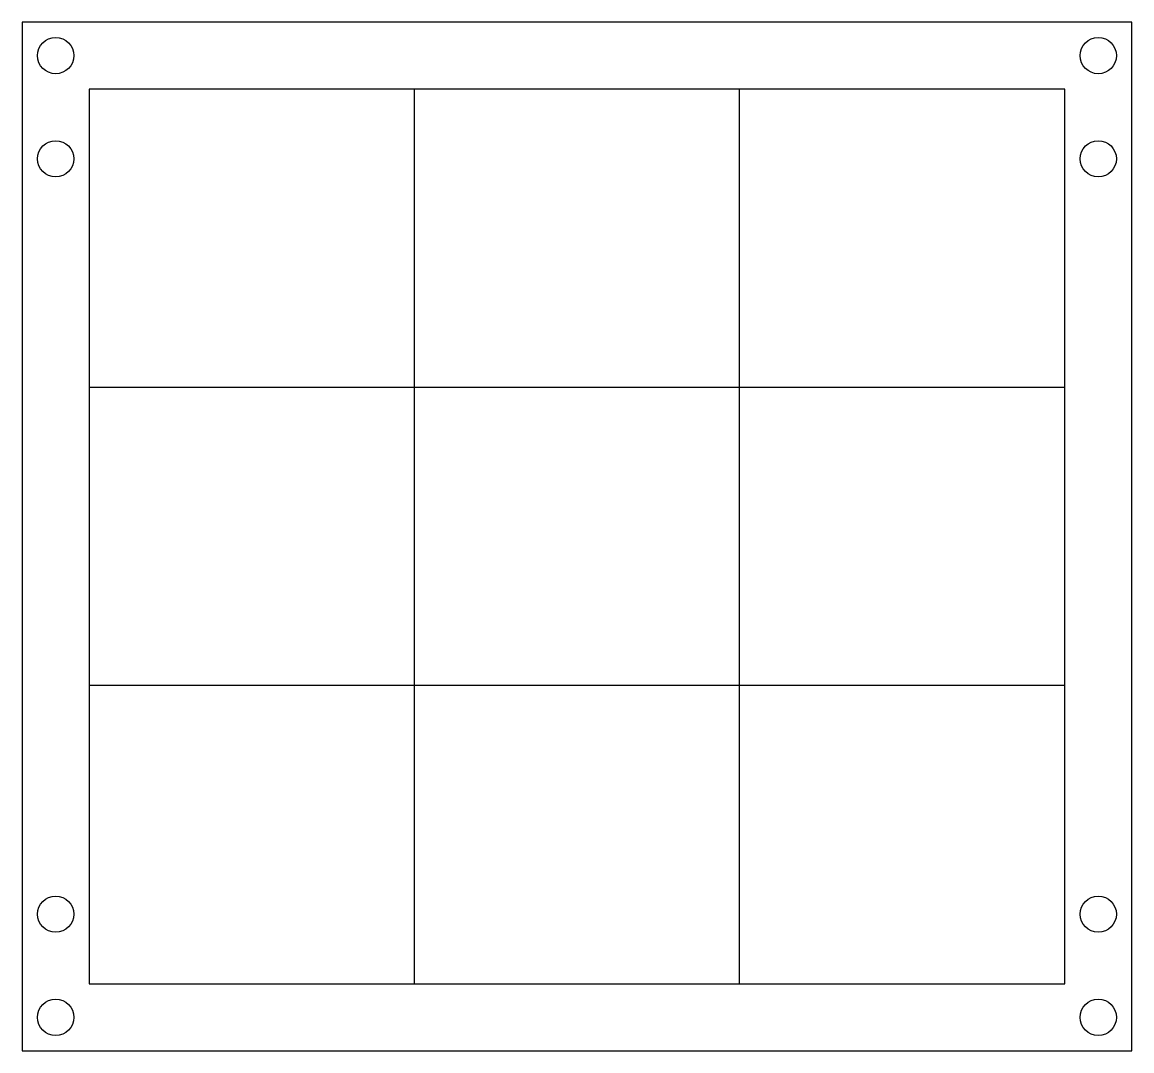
# Model space of a CAD drawing. Header units: inches. Extents: x 33.6 to 37.28, y 15.52 to 18.93.
import ezdxf

# ---------------------------------------------------------------- set-up
doc = ezdxf.new("R2010")
doc.units = ezdxf.units.IN
doc.header["$MEASUREMENT"] = 0

msp = doc.modelspace()

# ---------------------------------------------------------------- linework, layer by layer
for p, q in [((34.9035, 18.7057), (33.8255, 18.7057)), ((33.8255, 18.7057), (33.8255, 17.7167)), ((34.9035, 17.7167), (34.9035, 18.7057)), ((35.9815, 18.7057), (34.9035, 18.7057)), ((35.9815, 17.7167), (35.9815, 18.7057)), ((37.0595, 18.7057), (35.9815, 18.7057)), ((37.0595, 17.7167), (37.0595, 18.7057)), ((34.9035, 17.7167), (33.8255, 17.7167)), ((33.8255, 17.7167), (33.8255, 16.7277)), ((34.9035, 16.7277), (34.9035, 17.7167)), ((35.9815, 17.7167), (34.9035, 17.7167)), ((35.9815, 16.7277), (35.9815, 17.7167)), ((37.0595, 17.7167), (35.9815, 17.7167)), ((37.0595, 16.7277), (37.0595, 17.7167)), ((34.9035, 16.7277), (33.8255, 16.7277)), ((33.8255, 16.7277), (33.8255, 15.7387)), ((34.9035, 15.7387), (34.9035, 16.7277)), ((35.9815, 16.7277), (34.9035, 16.7277)), ((35.9815, 15.7387), (35.9815, 16.7277)), ((37.0595, 16.7277), (35.9815, 16.7277)), ((37.0595, 15.7387), (37.0595, 16.7277)), ((33.8255, 15.7387), (34.9035, 15.7387)), ((34.9035, 15.7387), (35.9815, 15.7387)), ((35.9815, 15.7387), (37.0595, 15.7387))]:
    msp.add_line(p, q)
msp.add_lwpolyline([(33.6035, 15.5167), (37.2815, 15.5167), (37.2815, 18.9277), (33.6035, 18.9277)], close=True)
for centre in [(33.7145, 18.8167), (37.1705, 18.8167), (33.7145, 18.4747), (37.1705, 18.4747), (33.7145, 15.9697), (37.1705, 15.9697), (33.7145, 15.6277), (37.1705, 15.6277)]:
    msp.add_circle(centre, 0.06)

doc.saveas('drawing.dxf')
